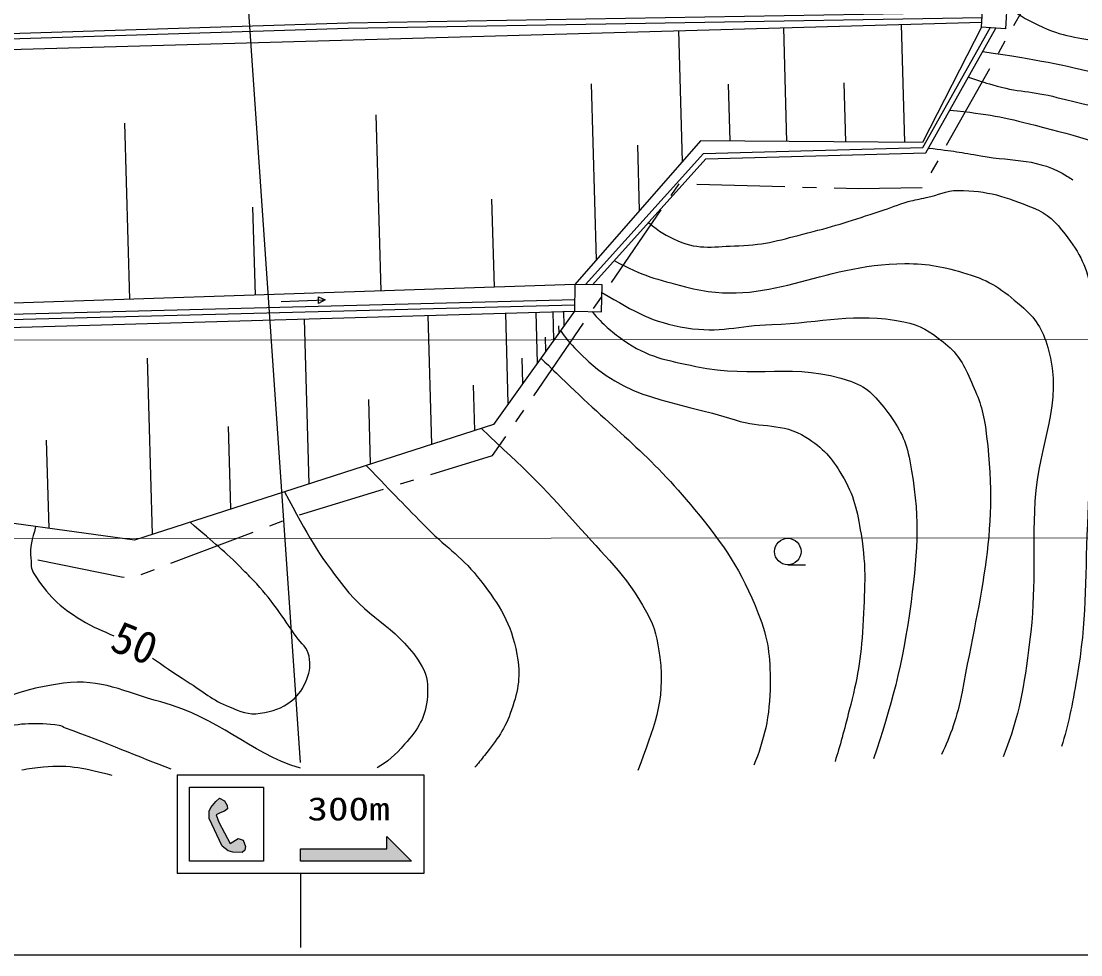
# Model space of a CAD drawing. Units: millimetres, scale not verified. Extents: x 40000 to 680000, y 20000 to 380000.
# Drawn here: x 80883 to 141067, y 205000 to 257994 of the extents above; entities that cross this region are included whole.
import ezdxf
from ezdxf.enums import TextEntityAlignment as Align

# ---------------------------------------------------------------- set-up
doc = ezdxf.new("R2010")
doc.units = ezdxf.units.MM
doc.header["$LTSCALE"] = 1000
for name, color, linetype, lineweight in [('M-BGD', 7, 'Continuous', 25), ('M-BMK-ROW', 30, 'Continuous', 25), ('M-STR-HTXT', 7, 'Continuous', 13), ('M-STR-STRC', 7, 'Continuous', 25), ('M-TTL-BAND', 7, 'Continuous', 25)]:
    doc.layers.add(name, color=color, linetype=linetype, lineweight=lineweight)
doc.styles.add('ＭＳ ゴシック', font='')
doc.styles.get('ＭＳ ゴシック').set_extended_font_data('MS Gothic')

msp = doc.modelspace()

# ---------------------------------------------------------------- hatches: boundary and pattern name
at = {"layer": 'M-STR-STRC'}
for points in [[(92754, 211312), (93209, 211597), (93492, 211516), (93626, 211139), (93586, 210937), (93438, 210816), (92913, 210830), (92630, 210897), (92293, 211166), (91566, 212742), (91566, 213146), (91660, 213361), (91943, 213711), (92145, 213886), (92428, 213738), (92590, 213469), (92603, 213280), (92428, 213146), (92186, 213051), (91966, 212948), (92102, 212531)], [(103045, 210307), (101645, 211707), (101645, 211007), (96745, 211007), (96745, 210307)]]:
    msp.add_hatch(color=256, dxfattribs=at).paths.add_polyline_path(points)

# ---------------------------------------------------------------- linework, layer by layer
at = {"layer": 'M-BGD'}
for p, q in [((66214, 256006), (135440, 257937)), ((124377, 251168), (124197, 257624)), ((131067, 251123), (130880, 257810)), ((135421, 257649), (132067, 251116)), ((118447, 250038), (118240, 257458)), ((113560, 244452), (113281, 254448)), ((121148, 251190), (121058, 254418)), ((127722, 251146), (127629, 254489)), ((87045, 242211), (86766, 252207)), ((101331, 242686), (101052, 252683)), ((116003, 247245), (115900, 250955)), ((94188, 242449), (94049, 247447)), ((107763, 242900), (107623, 247899)), ((70014, 241091), (112320, 242202)), ((95648, 242093), (98146, 242175)), ((97765, 242350), (98146, 242175)), ((97778, 241975), (97765, 242350)), ((98146, 242175), (97778, 241975)), ((68421, 240266), (112308, 241527)), ((70022, 240791), (112315, 241901)), ((108550, 236288), (108403, 241415)), ((110215, 238609), (110133, 241465)), ((111143, 239902), (111097, 241493)), ((111725, 240715), (111703, 241510)), ((97245, 231742), (96976, 241087)), ((104202, 233982), (103992, 241288)), ((111434, 240308), (111423, 240706)), ((110679, 239256), (110656, 240051)), ((88346, 228876), (88059, 238872)), ((109383, 237448), (109342, 238876)), ((106644, 234769), (106570, 237332)), ((100724, 232862), (100619, 236515)), ((92796, 230309), (92661, 234981)), ((82465, 229206), (82321, 234204)), ((124425, 227141), (125425, 227141))]:
    msp.add_line(p, q, dxfattribs=at)
for points in [[(135524, 259270), (136887, 259183), (136784, 257562), (135421, 257649)], [(112335, 243053), (112308, 241527), (113847, 241500), (113874, 243026)]]:
    msp.add_lwpolyline(points, close=True, dxfattribs=at)
for points in [[(66233, 256559), (66353, 256556), (99446, 257599), (135457, 258206)], [(66244, 256859), (66352, 256856), (99439, 257898), (135476, 258507)], [(112939, 243042), (119640, 250480), (132092, 250818), (135912, 257618)], [(113336, 243035), (119776, 250184), (132270, 250523), (136244, 257596)], [(132067, 251116), (119465, 251202), (112335, 243053), (69044, 241612)], [(112308, 241527), (107707, 235111), (87317, 228545), (76597, 230006), (68421, 240266)]]:
    msp.add_lwpolyline(points, dxfattribs=at)
msp.add_circle((124425, 227891), 750, dxfattribs=at)
for points, knots in [([(136909, 260167), (138978, 259802), (139540, 259698), (141213, 259331), (143154, 258905), (144229, 258613), (146146, 258089), (147790, 257639), (148752, 257501), (150335, 256870), (151183, 256532), (151718, 256382), (152400, 255775), (153399, 254885), (153785, 254183), (154408, 252999), (156010, 249954), (156240, 247953), (157329, 244690), (158029, 242594), (158660, 241469), (158997, 239286), (159301, 237315), (159125, 236162), (158888, 234182), (158609, 231843), (158036, 230050), (157427, 228299)], [0, 0, 0, 0, 1, 1, 1, 2, 2, 2, 3, 3, 3, 4, 4, 4, 5, 5, 5, 6, 6, 6, 7, 7, 7, 8, 8, 8, 9, 9, 9, 9]), ([(136864, 258827), (137739, 258222), (138075, 258038), (138912, 257652), (140245, 257037), (141134, 257096), (142548, 256704), (145096, 255999), (146809, 256222), (149046, 254814), (150915, 253637), (151648, 252414), (152617, 250429), (153370, 248888), (153084, 247793), (153464, 246121), (154043, 243572), (154560, 242188), (155078, 239626), (155446, 237806), (155630, 236756), (155583, 234899), (155517, 232301), (155042, 230282), (154468, 228316)], [0, 0, 0, 0, 1, 1, 1, 2, 2, 2, 3, 3, 3, 4, 4, 4, 5, 5, 5, 6, 6, 6, 7, 7, 7, 8, 8, 8, 8]), ([(135506, 256283), (138801, 255750), (139776, 255627), (142447, 254919), (144421, 254396), (145713, 254462), (147443, 253377), (148779, 252540), (149443, 251813), (150205, 250433), (151211, 248609), (151264, 247338), (151575, 245278), (151992, 242519), (151882, 240934), (151949, 238145), (152012, 235568), (151959, 234122), (151845, 231546), (151690, 228082), (151675, 226129), (151236, 222689), (150986, 220727), (150798, 219085), (150571, 217528)], [0, 0, 0, 0, 1, 1, 1, 2, 2, 2, 3, 3, 3, 4, 4, 4, 5, 5, 5, 6, 6, 6, 7, 7, 7, 8, 8, 8, 8]), ([(134685, 254822), (135326, 254588), (135523, 254536), (136067, 254377), (137459, 253970), (138307, 254031), (139712, 253671), (142389, 252985), (143990, 252777), (146454, 251526), (147547, 250971), (148050, 250337), (148616, 249249), (149859, 246861), (149643, 245144), (149771, 242455), (149984, 237950), (149790, 235413), (149524, 230911), (149208, 225550), (149303, 222251), (148395, 217384)], [0, 0, 0, 0, 1, 1, 1, 2, 2, 2, 3, 3, 3, 4, 4, 4, 5, 5, 5, 6, 6, 6, 7, 7, 7, 7]), ([(133636, 252954), (135878, 252702), (136622, 252572), (138483, 252086), (141014, 251426), (142575, 251119), (144697, 249589), (145892, 248728), (146372, 247958), (147078, 246666), (147680, 245566), (147745, 244811), (147926, 243571), (148757, 237885), (147477, 234617), (147127, 228882), (146965, 226211), (146923, 224710), (146629, 222050), (146416, 220127), (146291, 218767), (146006, 217226)], [0, 0, 0, 0, 1, 1, 1, 2, 2, 2, 3, 3, 3, 4, 4, 4, 5, 5, 5, 6, 6, 6, 7, 7, 7, 7]), ([(132422, 250794), (133838, 250624), (134239, 250557), (135395, 250353), (137341, 250011), (138641, 250232), (140317, 249185), (140420, 249120), (140517, 249055), (140609, 248988)], [0, 0, 0, 0, 1, 1, 1, 2, 2, 2, 3, 3, 3, 3]), ([(116521, 246570), (117153, 246028), (117479, 245838), (118178, 245530), (119419, 244984), (120282, 245214), (121637, 245252), (123195, 245295), (124049, 245597), (125560, 245976), (127186, 246384), (128075, 246695), (129671, 247205), (130300, 247406), (130632, 247581), (131268, 247757), (131662, 247865), (131891, 247889), (132290, 247978), (132994, 248134), (133369, 248388), (134090, 248388), (135801, 248387), (136769, 248035), (138355, 247394), (139209, 247049), (139611, 246624), (140178, 245898), (141037, 244797), (141427, 244020), (141652, 242642), (142004, 240489), (141638, 239238), (141603, 237057), (141555, 234083), (141575, 232416), (141443, 229445), (141290, 226030), (141415, 224084), (140841, 220714), (140575, 219154), (140351, 218045), (139971, 216827)], [0, 0, 0, 0, 1, 1, 1, 2, 2, 2, 3, 3, 3, 4, 4, 4, 5, 5, 5, 6, 6, 6, 7, 7, 7, 8, 8, 8, 9, 9, 9, 10, 10, 10, 11, 11, 11, 12, 12, 12, 13, 13, 13, 14, 14, 14, 14]), ([(114567, 244402), (116194, 243526), (116991, 243344), (118622, 242914), (123350, 241668), (126181, 244220), (131070, 244234), (132465, 244238), (133257, 244056), (134595, 243661), (135934, 243266), (136614, 242754), (137672, 241843), (138505, 241125), (138892, 240532), (139194, 239474), (140133, 236186), (138660, 234164), (138465, 230750), (138288, 227634), (138557, 225861), (138158, 222765), (137824, 220172), (137618, 218674), (136660, 216242)], [0, 0, 0, 0, 1, 1, 1, 2, 2, 2, 3, 3, 3, 4, 4, 4, 5, 5, 5, 6, 6, 6, 7, 7, 7, 8, 8, 8, 8]), ([(113866, 242598), (115802, 241462), (116669, 240921), (118679, 240589), (120542, 240282), (121622, 240718), (123509, 240780), (126441, 240875), (128138, 241493), (131018, 240935), (131976, 240749), (132471, 240395), (133242, 239798), (134049, 239172), (134361, 238614), (134778, 237682), (135233, 236666), (135492, 236070), (135647, 234967), (136465, 229126), (135389, 225726), (134321, 219926), (134056, 218490), (133656, 217412), (133156, 216376)], [0, 0, 0, 0, 1, 1, 1, 2, 2, 2, 3, 3, 3, 4, 4, 4, 5, 5, 5, 6, 6, 6, 7, 7, 7, 8, 8, 8, 8]), ([(113307, 241510), (113990, 240718), (114323, 240442), (115085, 239896), (116474, 238901), (117525, 238762), (119195, 238402), (122588, 237672), (124764, 238690), (128039, 237540), (129039, 237189), (129460, 236620), (130102, 235777), (130814, 234843), (131132, 234196), (131351, 233042), (131932, 229969), (131826, 228138), (131423, 225036), (130953, 221410), (130279, 219076), (129297, 216121)], [0, 0, 0, 0, 1, 1, 1, 2, 2, 2, 3, 3, 3, 4, 4, 4, 5, 5, 5, 6, 6, 6, 7, 7, 7, 7]), ([(111522, 240430), (111914, 239817), (112169, 239618), (112631, 239140), (115236, 236449), (117872, 236490), (121443, 235359), (122980, 234872), (124092, 235242), (125454, 234379), (126431, 233759), (126908, 233231), (127497, 232235), (128199, 231048), (128363, 230236), (128584, 228874), (128910, 226864), (128784, 225695), (128681, 223661), (128586, 221771), (128384, 220710), (127913, 218877), (127626, 217762), (127384, 216844), (127109, 215976)], [0, 0, 0, 0, 1, 1, 1, 2, 2, 2, 3, 3, 3, 4, 4, 4, 5, 5, 5, 6, 6, 6, 7, 7, 7, 8, 8, 8, 8]), ([(110402, 238869), (111074, 238223), (111243, 238057), (111782, 237535), (114680, 234727), (116574, 233397), (119134, 230277), (120852, 228185), (121762, 226885), (122750, 224365), (123325, 222899), (123426, 221965), (123423, 220391), (123420, 218531), (123057, 217128), (122495, 215755)], [0, 0, 0, 0, 1, 1, 1, 2, 2, 2, 3, 3, 3, 4, 4, 4, 5, 5, 5, 5]), ([(107007, 234886), (109617, 232435), (110401, 231728), (112361, 229502), (114030, 227607), (115173, 226661), (116405, 224456), (116916, 223540), (117015, 222916), (117153, 221875), (117490, 219347), (116770, 217868), (115916, 215465)], [0, 0, 0, 0, 1, 1, 1, 2, 2, 2, 3, 3, 3, 4, 4, 4, 4]), ([(100479, 232783), (102151, 231035), (102582, 230579), (103962, 229197), (105127, 228029), (105972, 227548), (106976, 226239), (108083, 224796), (108699, 223850), (109035, 222063), (109264, 220845), (109133, 220078), (108736, 218904), (108360, 217791), (107925, 217243), (107199, 216320), (107005, 216074), (106825, 215854), (106650, 215651)], [0, 0, 0, 0, 1, 1, 1, 2, 2, 2, 3, 3, 3, 4, 4, 4, 5, 5, 5, 6, 6, 6, 6]), ([(95832, 231287), (97206, 228725), (97675, 227852), (99210, 225899), (100749, 223943), (102426, 223500), (103661, 221339), (103989, 220765), (103990, 220332), (103952, 219672), (103884, 218496), (103434, 217836), (102661, 216948), (102127, 216335), (101677, 215940), (101095, 215614)], [0, 0, 0, 0, 1, 1, 1, 2, 2, 2, 3, 3, 3, 4, 4, 4, 5, 5, 5, 5]), ([(81704, 229310), (81499, 228528), (81360, 228211), (81432, 227499), (81467, 227158), (81412, 226925), (81599, 226637), (82400, 225405), (83038, 224778), (84289, 224006), (84991, 223573), (85519, 223394), (86148, 223105)], [0, 0, 0, 0, 1, 1, 1, 2, 2, 2, 3, 3, 3, 4, 4, 4, 4]), ([(88333, 221839), (88948, 221426), (89519, 221009), (90319, 220510), (91244, 219934), (91699, 219481), (92708, 219069), (93356, 218804), (93772, 218608), (94464, 218711), (95202, 218822), (95647, 218965), (96236, 219423), (96701, 219784), (96891, 220106), (97105, 220655), (97289, 221125), (97323, 221445), (97233, 221942), (97140, 222457), (96809, 222640), (96506, 223066), (95662, 224256), (95247, 224975), (94264, 226053), (93969, 226377), (93791, 226546), (93481, 226857), (92365, 227976), (91936, 228300), (90473, 229561)], [0, 0, 0, 0, 1, 1, 1, 2, 2, 2, 3, 3, 3, 4, 4, 4, 5, 5, 5, 6, 6, 6, 7, 7, 7, 8, 8, 8, 9, 9, 9, 10, 10, 10, 10]), ([(96746, 215586), (93729, 216516), (92169, 218453), (88820, 219352), (86696, 219922), (85472, 220691), (83290, 220414), (80186, 220021), (78606, 218975), (75773, 217648), (74265, 216942), (73246, 216157), (72156, 215423)], [0, 0, 0, 0, 1, 1, 1, 2, 2, 2, 3, 3, 3, 4, 4, 4, 4]), ([(89405, 215537), (87551, 216234), (85782, 217003), (83405, 217868), (83258, 217922), (83188, 217996), (83032, 218015), (81700, 218183), (80908, 218156), (79599, 217860), (77872, 217469), (77072, 216438), (75896, 215448)], [0, 0, 0, 0, 1, 1, 1, 2, 2, 2, 3, 3, 3, 4, 4, 4, 4]), ([(86054, 215184), (84557, 215541), (83673, 215802), (82142, 215651), (81691, 215606), (81288, 215551), (80912, 215481)], [0, 0, 0, 0, 1, 1, 1, 2, 2, 2, 2])]:
    msp.add_open_spline(points, degree=3, knots=knots, dxfattribs=at)
at = {"layer": 'M-BMK-ROW'}
for p, q in [((137269, 257748), (138132, 259284)), ((136387, 256179), (136779, 256876)), ((133447, 250949), (135897, 255307)), ((132565, 249379), (132957, 250077)), ((117805, 248110), (118258, 248770)), ((119253, 248750), (124251, 248610)), ((125251, 248582), (126051, 248559)), ((127050, 248531), (128412, 248493)), ((128412, 248493), (132049, 248550)), ((114409, 243163), (117239, 247286)), ((113391, 241679), (113844, 242339)), ((109995, 236733), (112825, 240855)), ((108976, 235249), (109429, 235908)), ((107661, 233333), (108410, 234424)), ((104146, 232258), (107661, 233333)), ((102424, 231732), (103189, 231966)), ((96686, 229978), (101468, 231440)), ((95002, 229344), (95750, 229626)), ((89387, 227230), (94066, 228991)), ((81834, 227417), (86588, 226448)), ((86588, 226448), (86736, 226440)), ((87702, 226595), (88451, 226877))]:
    msp.add_line(p, q, dxfattribs=at)
at = {"layer": 'M-STR-HTXT'}
for p, q in [((65859, 239881), (566268, 240186)), ((65246, 228618), (212448, 228708))]:
    msp.add_line(p, q, dxfattribs=at)
at = {"layer": 'M-STR-STRC'}
for p, q in [((92802, 272774), (96723, 215909)), ((89745, 215207), (103745, 215207)), ((89745, 215207), (89745, 209607)), ((103745, 215207), (103745, 209607)), ((103745, 209607), (89745, 209607)), ((96745, 209607), (96745, 205407)), ((98145, 209607), (97445, 209607))]:
    msp.add_line(p, q, dxfattribs=at)
for points in [[(90445, 214507), (94645, 214507), (94645, 210307), (90445, 210307)], [(92754, 211312), (93209, 211597), (93492, 211516), (93626, 211139), (93586, 210937), (93438, 210816), (92913, 210830), (92630, 210897), (92293, 211166), (91566, 212742), (91566, 213146), (91660, 213361), (91943, 213711), (92145, 213886), (92428, 213738), (92590, 213469), (92603, 213280), (92428, 213146), (92186, 213051), (91966, 212948), (92102, 212531)], [(96745, 211007), (101645, 211007), (101645, 211707), (103045, 210307), (96745, 210307)]]:
    msp.add_lwpolyline(points, close=True, dxfattribs=at)
at = {"layer": 'M-TTL-BAND'}
msp.add_line((40000, 205000), (579000, 205000), dxfattribs=at)

# ---------------------------------------------------------------- texts
at = {"layer": 'M-BGD', "style": 'ＭＳ ゴシック'}
msp.add_text('50', height=1833, rotation=337.968, dxfattribs=at).set_placement((85629, 221820), align=Align.BOTTOM_LEFT)
at = {"layer": 'M-STR-STRC', "style": 'ＭＳ ゴシック', "width": 1.3}
msp.add_text('300m', height=1320, dxfattribs=at).set_placement((99475, 213286), align=Align.MIDDLE_CENTER)

doc.saveas('drawing.dxf')
